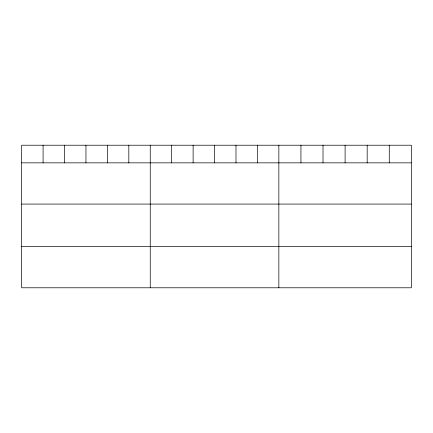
<?xml version="1.0" encoding="UTF-8"?>
<svg xmlns="http://www.w3.org/2000/svg" width="433" height="433" viewBox="0 0 433 433"><rect width="100%" height="100%" fill="white"/><g stroke="black" fill="none" stroke-linecap="round" stroke-linejoin="round"><path stroke-width="0.65" d="M411.35 162.851L411.35 287.783L21.65 287.783L21.65 145.217L411.35 145.217L411.35 162.851L21.65 162.851M21.65 204.078L411.35 204.078M21.65 246.556L411.35 246.556M389.267 145.217L389.267 162.851M367.184 145.217L367.184 162.851M345.101 145.217L345.101 162.851M323.018 145.217L323.018 162.851M300.935 145.217L300.935 162.851M278.852 145.217L278.852 287.783M257.418 145.217L257.418 162.851M235.985 145.217L235.985 162.851M214.552 145.217L214.552 162.851M193.118 145.217L193.118 162.851M171.684 145.217L171.684 162.851M150.251 145.217L150.251 287.783M128.817 145.217L128.817 162.851M107.384 145.217L107.384 162.851M85.951 145.217L85.951 162.851M64.517 145.217L64.517 162.851M43.084 145.217L43.084 162.851"/></g></svg>
